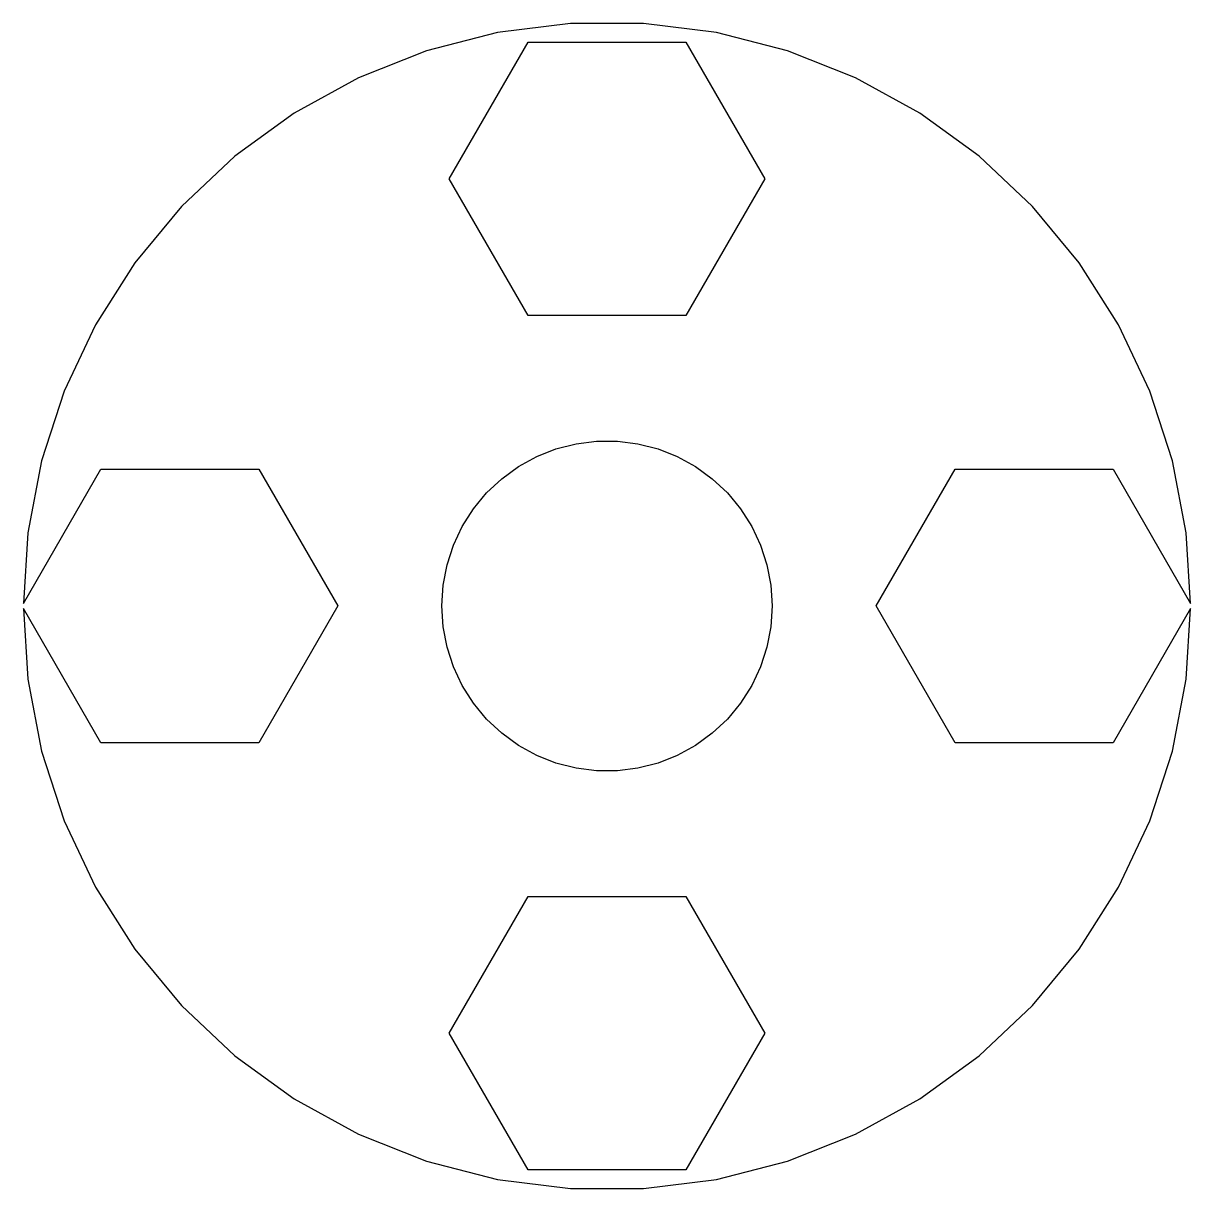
# Model space of a CAD drawing. Header units: metres. Extents: x -10 to 10, y -10 to 120.
# Drawn here: x -10.25 to 10.25, y -10.23 to 10.23 of the extents above.
import ezdxf

# ---------------------------------------------------------------- set-up
doc = ezdxf.new("R2010")
doc.units = ezdxf.units.M

msp = doc.modelspace()

# ---------------------------------------------------------------- linework, layer by layer
for p, q in [((-1.92065, 10.0684), (-3.16742, 9.74832)), ((-0.6436, 10.2298), (-1.92065, 10.0684)), ((0.6436, 10.2298), (-0.6436, 10.2298)), ((1.92065, 10.0684), (0.6436, 10.2298)), ((3.16742, 9.74832), (1.92065, 10.0684)), ((-2.7735, 7.5), (-1.38675, 9.90192)), ((-1.38675, 9.90192), (1.38675, 9.90192)), ((1.38675, 9.90192), (2.7735, 7.5)), ((-3.16742, 9.74832), (-4.36423, 9.27448)), ((4.36423, 9.27448), (3.16742, 9.74832)), ((-4.36423, 9.27448), (-5.49222, 8.65436)), ((5.49222, 8.65436), (4.36423, 9.27448)), ((-5.49222, 8.65436), (-6.53358, 7.89775)), ((6.53358, 7.89775), (5.49222, 8.65436)), ((-6.53358, 7.89775), (-7.47192, 7.0166)), ((7.47192, 7.0166), (6.53358, 7.89775)), ((-1.38675, 5.09808), (-2.7735, 7.5)), ((2.7735, 7.5), (1.38675, 5.09808)), ((-7.47192, 7.0166), (-8.29242, 6.0248)), ((8.29242, 6.0248), (7.47192, 7.0166)), ((-8.29242, 6.0248), (-8.98213, 4.93797)), ((8.98213, 4.93797), (8.29242, 6.0248)), ((-8.98213, 4.93797), (-9.5302, 3.77327)), ((1.38675, 5.09808), (-1.38675, 5.09808)), ((9.5302, 3.77327), (8.98213, 4.93797)), ((-9.5302, 3.77327), (-9.92796, 2.54906)), ((9.92796, 2.54906), (9.5302, 3.77327)), ((-0.543396, 2.84863), (-0.182083, 2.89427)), ((-0.182083, 2.89427), (0.182083, 2.89427)), ((0.182083, 2.89427), (0.543396, 2.84863)), ((-1.23476, 2.62399), (-0.896149, 2.75806)), ((-0.896149, 2.75806), (-0.543396, 2.84863)), ((0.543396, 2.84863), (0.896149, 2.75806)), ((0.896149, 2.75806), (1.23476, 2.62399)), ((-9.92796, 2.54906), (-10.1692, 1.28465)), ((-1.55389, 2.44855), (-1.23476, 2.62399)), ((1.23476, 2.62399), (1.55389, 2.44855)), ((10.1692, 1.28465), (9.92796, 2.54906)), ((-10.2471, 0.04567), (-8.88675, 2.40192)), ((-8.88675, 2.40192), (-6.11325, 2.40192)), ((-6.11325, 2.40192), (-4.7265, 0)), ((-1.84853, 2.23448), (-1.55389, 2.44855)), ((1.55389, 2.44855), (1.84853, 2.23448)), ((4.7265, 0), (6.11325, 2.40192)), ((6.11325, 2.40192), (8.88675, 2.40192)), ((8.88675, 2.40192), (10.2471, 0.04567)), ((-2.114, 1.98518), (-1.84853, 2.23448)), ((1.84853, 2.23448), (2.114, 1.98518)), ((-2.34615, 1.70457), (-2.114, 1.98518)), ((2.114, 1.98518), (2.34615, 1.70457)), ((-2.54128, 1.39708), (-2.34615, 1.70457)), ((2.34615, 1.70457), (2.54128, 1.39708)), ((-10.1692, 1.28465), (-10.2471, 0.04567)), ((-2.69635, 1.06755), (-2.54128, 1.39708)), ((2.54128, 1.39708), (2.69635, 1.06755)), ((10.2471, 0.04567), (10.1692, 1.28465)), ((-2.80888, 0.721191), (-2.69635, 1.06755)), ((2.69635, 1.06755), (2.80888, 0.721191)), ((-2.87712, 0.363464), (-2.80888, 0.721191)), ((2.80888, 0.721191), (2.87712, 0.363464)), ((-2.89999, 0), (-2.87712, 0.363464)), ((2.87712, 0.363464), (2.89999, 0)), ((-4.7265, 0), (-6.11325, -2.40192)), ((-2.87712, -0.363464), (-2.89999, 0)), ((2.89999, 0), (2.87712, -0.363464)), ((6.11325, -2.40192), (4.7265, 0)), ((-8.88675, -2.40192), (-10.2471, -0.04567)), ((-10.2471, -0.04567), (-10.1692, -1.28465)), ((10.2471, -0.04567), (8.88675, -2.40192)), ((10.1692, -1.28465), (10.2471, -0.04567)), ((-2.80888, -0.721191), (-2.87712, -0.363464)), ((2.87712, -0.363464), (2.80888, -0.721191)), ((-2.69635, -1.06755), (-2.80888, -0.721191)), ((2.80888, -0.721191), (2.69635, -1.06755)), ((-2.54128, -1.39708), (-2.69635, -1.06755)), ((2.69635, -1.06755), (2.54128, -1.39708)), ((-10.1692, -1.28465), (-9.92796, -2.54906)), ((-2.34615, -1.70457), (-2.54128, -1.39708)), ((2.54128, -1.39708), (2.34615, -1.70457)), ((9.92796, -2.54906), (10.1692, -1.28465)), ((-2.114, -1.98518), (-2.34615, -1.70457)), ((2.34615, -1.70457), (2.114, -1.98518)), ((-1.84853, -2.23448), (-2.114, -1.98518)), ((2.114, -1.98518), (1.84853, -2.23448)), ((-1.55389, -2.44855), (-1.84853, -2.23448)), ((1.84853, -2.23448), (1.55389, -2.44855)), ((-6.11325, -2.40192), (-8.88675, -2.40192)), ((-1.23476, -2.62399), (-1.55389, -2.44855)), ((1.55389, -2.44855), (1.23476, -2.62399)), ((8.88675, -2.40192), (6.11325, -2.40192)), ((-9.92796, -2.54906), (-9.5302, -3.77327)), ((-0.896149, -2.75806), (-1.23476, -2.62399)), ((1.23476, -2.62399), (0.896149, -2.75806)), ((9.5302, -3.77327), (9.92796, -2.54906)), ((-0.543396, -2.84863), (-0.896149, -2.75806)), ((-0.182083, -2.89427), (-0.543396, -2.84863)), ((0.543396, -2.84863), (0.182083, -2.89427)), ((0.896149, -2.75806), (0.543396, -2.84863)), ((0.182083, -2.89427), (-0.182083, -2.89427)), ((-9.5302, -3.77327), (-8.98213, -4.93797)), ((8.98213, -4.93797), (9.5302, -3.77327)), ((-8.98213, -4.93797), (-8.29242, -6.0248)), ((-2.7735, -7.5), (-1.38675, -5.09808)), ((-1.38675, -5.09808), (1.38675, -5.09808)), ((1.38675, -5.09808), (2.7735, -7.5)), ((8.29242, -6.0248), (8.98213, -4.93797)), ((-8.29242, -6.0248), (-7.47192, -7.0166)), ((7.47192, -7.0166), (8.29242, -6.0248)), ((-7.47192, -7.0166), (-6.53358, -7.89775)), ((6.53358, -7.89775), (7.47192, -7.0166)), ((-1.38675, -9.90192), (-2.7735, -7.5)), ((2.7735, -7.5), (1.38675, -9.90192)), ((-6.53358, -7.89775), (-5.49222, -8.65436)), ((5.49222, -8.65436), (6.53358, -7.89775)), ((-5.49222, -8.65436), (-4.36423, -9.27448)), ((4.36423, -9.27448), (5.49222, -8.65436)), ((-4.36423, -9.27448), (-3.16742, -9.74832)), ((3.16742, -9.74832), (4.36423, -9.27448)), ((-3.16742, -9.74832), (-1.92065, -10.0684)), ((1.92065, -10.0684), (3.16742, -9.74832)), ((1.38675, -9.90192), (-1.38675, -9.90192)), ((-1.92065, -10.0684), (-0.6436, -10.2298)), ((-0.6436, -10.2298), (0.6436, -10.2298)), ((0.6436, -10.2298), (1.92065, -10.0684))]:
    msp.add_line(p, q)

doc.saveas('drawing.dxf')
